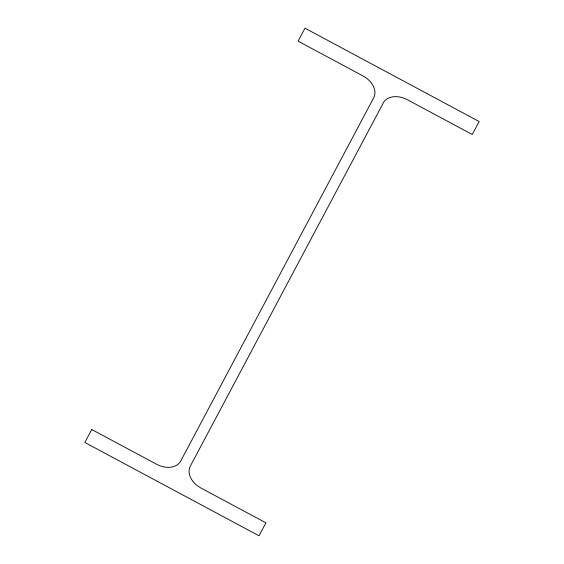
<?xml version="1.0" encoding="UTF-8"?>
<svg xmlns="http://www.w3.org/2000/svg" width="564" height="564" viewBox="0 0 564 564"><rect width="100%" height="100%" fill="white"/><g stroke="black" fill="none" stroke-linecap="round" stroke-linejoin="round"><path stroke-width="0.85" d="M91.749 429.514L84.861 442.479L259.017 535.8L265.912 522.835L201.024 488.064A19.74 14.199 28.4 0 1 190.287 466.202L383.301 102.937A19.74 14.199 28.4 0 1 407.363 99.722L472.251 134.486L479.139 121.521L304.983 28.2L298.088 41.165L362.976 75.936A19.74 14.199 28.4 0 1 373.713 97.798L180.699 461.063A19.74 14.199 28.4 0 1 156.637 464.278L91.749 429.514"/></g></svg>
